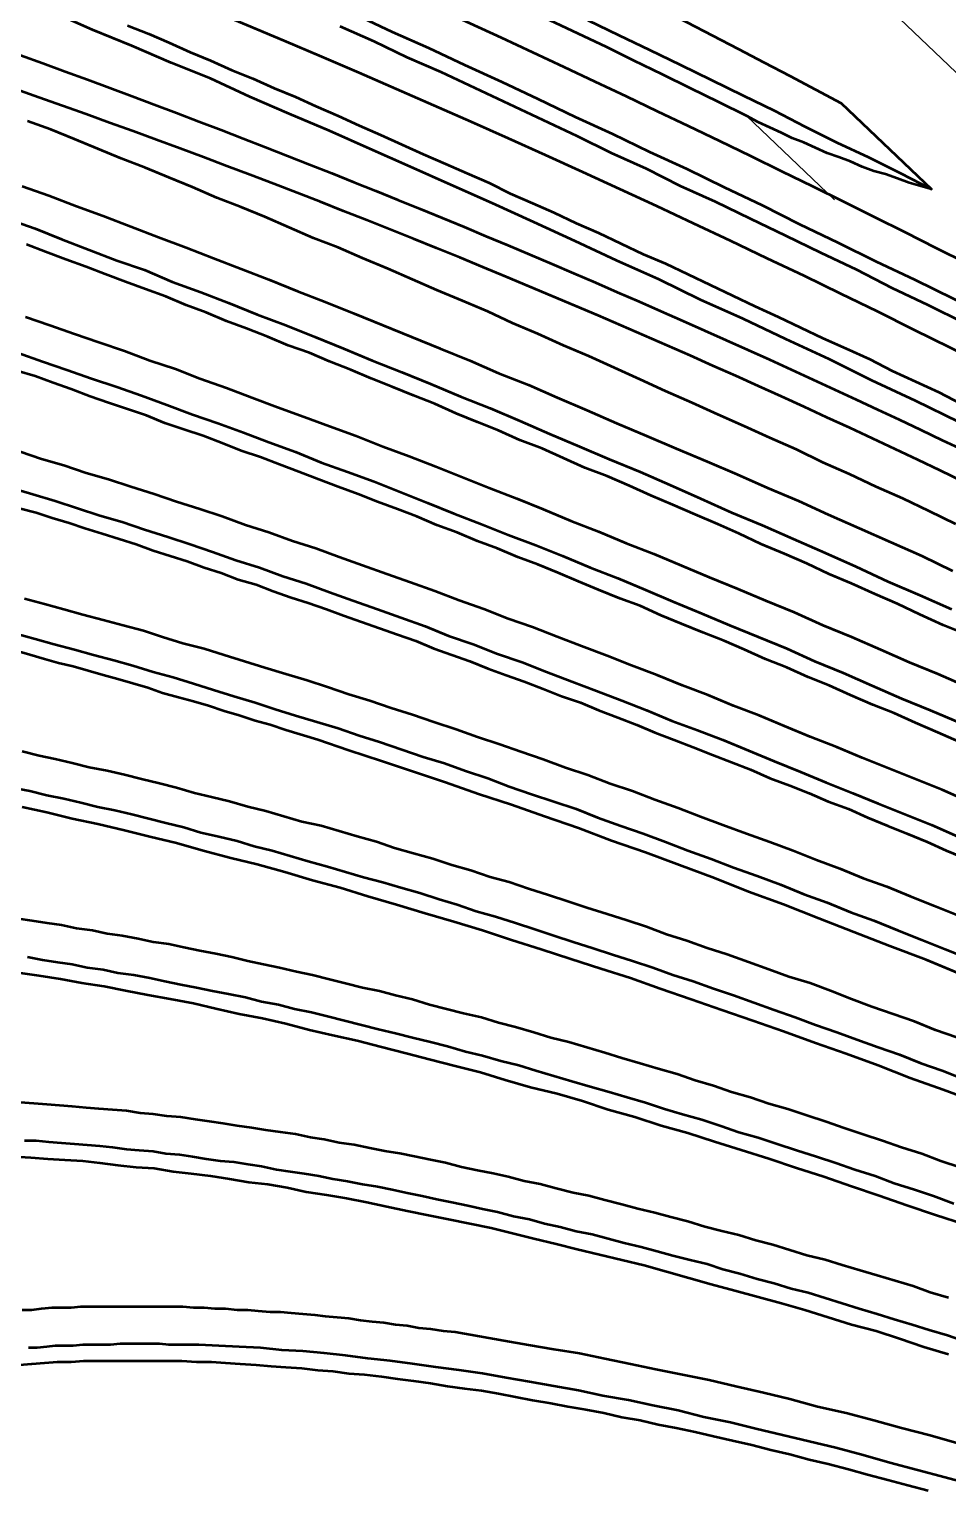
# Model space of a CAD drawing. Header units: inches. Extents: x 15 to 2770, y 903 to 4091.
# Drawn here: x 2483.1 to 2535.7, y 3649.8 to 3733.4 of the extents above; entities that cross this region are included whole.
import ezdxf

# ---------------------------------------------------------------- set-up
doc = ezdxf.new("R2010")
doc.units = ezdxf.units.IN
doc.header["$MEASUREMENT"] = 0

msp = doc.modelspace()

# ---------------------------------------------------------------- linework, layer by layer
at = {"lineweight": 25}
for points in [[(2587.439, 3682.037), (2484.075, 3780.534)], [(2524.167, 3728.396), (2529.217, 3723.589)]]:
    msp.add_lwpolyline(points, dxfattribs=at)
at = {"lineweight": 50}
for points in [[(2431.693, 3770.009, -0.047877), (2529.582, 3729.126), (2534.753, 3724.198), (2534.145, 3724.38), (2533.476, 3724.563), (2532.806, 3724.806), (2532.137, 3725.05), (2531.468, 3725.232), (2530.799, 3725.475), (2530.129, 3725.78), (2529.46, 3726.023), (2528.791, 3726.266), (2528.122, 3726.571), (2527.453, 3726.875), (2526.783, 3727.118), (2526.175, 3727.422), (2525.506, 3727.726), (2524.837, 3728.031), (2524.167, 3728.396), (2522.585, 3729.187), (2520.943, 3729.977), (2519.361, 3730.768), (2517.718, 3731.559), (2516.137, 3732.35), (2514.555, 3733.08), (2512.912, 3733.871)], [(2425.913, 3766.663, -0.036748), (2542.054, 3717.262)], [(2416.301, 3761.127, -0.055863), (2554.465, 3705.46)], [(2404.012, 3754.009, -0.076059), (2566.876, 3693.596)]]:
    msp.add_lwpolyline(points, format="xyb", dxfattribs=at)
for points in [[(2536.335, 3710.874), (2533.841, 3712.091), (2531.346, 3713.247), (2528.913, 3714.464), (2526.418, 3715.62), (2523.985, 3716.776), (2521.551, 3717.871), (2519.179, 3719.027), (2516.745, 3720.122), (2514.372, 3721.217), (2512, 3722.312), (2509.627, 3723.407), (2507.254, 3724.441), (2504.942, 3725.475), (2502.631, 3726.51), (2500.319, 3727.544), (2498.007, 3728.517), (2495.756, 3729.491), (2493.505, 3730.525), (2491.254, 3731.438), (2489.003, 3732.411), (2486.752, 3733.324), (2484.562, 3734.297)], [(2501.84, 3734.175), (2503.908, 3733.202), (2505.977, 3732.289), (2508.045, 3731.316), (2510.174, 3730.342), (2512.243, 3729.369), (2514.372, 3728.335), (2516.502, 3727.361), (2518.631, 3726.327), (2520.76, 3725.354), (2522.89, 3724.319), (2525.08, 3723.285), (2527.209, 3722.19), (2529.399, 3721.156), (2531.59, 3720.061), (2533.78, 3719.027), (2536.031, 3717.931), (2538.221, 3716.836), (2540.472, 3715.741), (2542.723, 3714.585), (2544.974, 3713.49), (2547.225, 3712.334)], [(2515.102, 3733.871), (2516.867, 3733.019), (2518.631, 3732.168), (2520.395, 3731.316), (2522.16, 3730.464), (2523.985, 3729.552), (2525.749, 3728.7), (2527.513, 3727.787), (2529.339, 3726.875), (2531.164, 3726.023), (2532.989, 3725.11), (2534.753, 3724.198)], [(2488.759, 3733.567), (2489.976, 3733.08), (2491.132, 3732.593), (2492.349, 3732.046), (2493.505, 3731.559), (2494.722, 3731.012), (2495.938, 3730.525), (2497.155, 3729.977), (2498.372, 3729.491), (2499.528, 3728.943), (2500.805, 3728.396), (2502.022, 3727.848), (2503.239, 3727.301), (2504.456, 3726.753), (2505.672, 3726.205), (2506.95, 3725.658), (2508.167, 3725.11), (2509.444, 3724.563), (2510.661, 3723.954), (2511.939, 3723.407), (2513.156, 3722.859), (2514.433, 3722.251), (2515.711, 3721.703), (2516.988, 3721.095), (2518.266, 3720.487), (2519.544, 3719.939), (2520.821, 3719.331), (2522.099, 3718.722), (2523.376, 3718.114), (2524.654, 3717.506), (2525.992, 3716.897), (2527.27, 3716.289), (2528.548, 3715.68), (2529.886, 3715.072), (2531.225, 3714.464), (2532.502, 3713.794), (2533.841, 3713.186), (2535.179, 3712.578), (2536.457, 3711.908)], [(2536.639, 3716.532), (2534.571, 3717.566), (2532.502, 3718.54), (2530.494, 3719.574), (2528.426, 3720.548), (2526.418, 3721.521), (2524.411, 3722.494), (2522.403, 3723.468), (2520.395, 3724.38), (2518.448, 3725.354), (2516.441, 3726.266), (2514.494, 3727.24), (2512.547, 3728.152), (2510.6, 3729.065), (2508.654, 3729.977), (2506.707, 3730.89), (2504.76, 3731.742), (2502.874, 3732.654), (2500.927, 3733.506)], [(2536.152, 3705.034), (2534.631, 3705.764), (2533.111, 3706.494), (2531.59, 3707.163), (2530.069, 3707.893), (2528.548, 3708.562), (2527.027, 3709.292), (2525.506, 3709.962), (2524.046, 3710.631), (2522.525, 3711.3), (2521.065, 3711.969), (2519.544, 3712.639), (2518.083, 3713.308), (2516.623, 3713.977), (2515.163, 3714.646), (2513.703, 3715.255), (2512.243, 3715.924), (2510.783, 3716.532), (2509.384, 3717.201), (2507.923, 3717.81), (2506.463, 3718.418), (2505.064, 3719.027), (2503.665, 3719.635), (2502.205, 3720.243), (2500.805, 3720.852), (2499.406, 3721.399), (2498.007, 3722.008), (2496.608, 3722.616), (2495.269, 3723.164), (2493.87, 3723.711), (2492.471, 3724.319), (2491.132, 3724.867), (2489.794, 3725.415), (2488.394, 3725.962), (2487.056, 3726.51), (2485.717, 3727.057), (2484.379, 3727.605), (2483.041, 3728.091)], [(2482.736, 3724.38), (2484.257, 3723.833), (2485.839, 3723.224), (2487.36, 3722.677), (2488.942, 3722.068), (2490.524, 3721.46), (2492.106, 3720.852), (2493.687, 3720.243), (2495.269, 3719.635), (2496.851, 3719.027), (2498.494, 3718.357), (2500.075, 3717.749), (2501.718, 3717.08), (2503.361, 3716.411), (2505.003, 3715.741), (2506.646, 3715.072), (2508.349, 3714.403), (2509.992, 3713.673), (2511.695, 3713.004), (2513.338, 3712.274), (2515.042, 3711.543), (2516.745, 3710.813), (2518.448, 3710.083), (2520.152, 3709.353), (2521.916, 3708.623), (2523.62, 3707.893), (2525.384, 3707.102), (2527.148, 3706.372), (2528.852, 3705.581), (2530.616, 3704.79), (2532.441, 3704), (2534.206, 3703.209), (2535.97, 3702.357)], [(2481.885, 3722.494), (2483.466, 3721.947), (2484.987, 3721.338), (2486.569, 3720.73), (2488.151, 3720.122), (2489.733, 3719.574), (2491.315, 3718.905), (2492.957, 3718.296), (2494.539, 3717.688), (2496.182, 3717.019), (2497.824, 3716.411), (2499.467, 3715.741), (2501.11, 3715.072), (2502.752, 3714.403), (2504.456, 3713.734), (2506.098, 3713.064), (2507.802, 3712.334), (2509.505, 3711.665), (2511.209, 3710.935), (2512.912, 3710.205), (2514.616, 3709.475), (2516.319, 3708.745), (2518.083, 3708.015), (2519.787, 3707.285), (2521.551, 3706.494), (2523.316, 3705.703), (2525.08, 3704.973), (2526.844, 3704.182), (2528.669, 3703.391), (2530.434, 3702.6), (2532.259, 3701.748), (2534.084, 3700.958), (2535.909, 3700.167)], [(2536.761, 3698.707), (2535.422, 3699.254), (2534.084, 3699.862), (2532.806, 3700.471), (2531.529, 3701.018), (2530.19, 3701.627), (2528.913, 3702.174), (2527.635, 3702.783), (2526.357, 3703.33), (2525.019, 3703.878), (2523.741, 3704.486), (2522.525, 3705.034), (2521.247, 3705.581), (2519.969, 3706.129), (2518.692, 3706.676), (2517.475, 3707.224), (2516.197, 3707.771), (2514.92, 3708.258), (2513.703, 3708.806), (2512.486, 3709.353), (2511.209, 3709.84), (2509.992, 3710.388), (2508.775, 3710.874), (2507.558, 3711.361), (2506.342, 3711.908), (2505.125, 3712.395), (2503.908, 3712.882), (2502.691, 3713.369), (2501.535, 3713.855), (2500.319, 3714.342), (2499.163, 3714.829), (2497.946, 3715.255), (2496.79, 3715.741), (2495.573, 3716.228), (2494.417, 3716.654), (2493.261, 3717.141), (2492.106, 3717.566), (2490.95, 3718.053), (2489.794, 3718.479), (2488.638, 3718.905), (2487.482, 3719.331), (2486.387, 3719.757), (2485.231, 3720.182), (2484.075, 3720.608), (2482.98, 3721.034)], [(2482.919, 3716.897), (2484.318, 3716.411), (2485.717, 3715.924), (2487.117, 3715.437), (2488.577, 3714.95), (2490.037, 3714.403), (2491.497, 3713.916), (2492.896, 3713.369), (2494.417, 3712.821), (2495.877, 3712.274), (2497.338, 3711.726), (2498.859, 3711.178), (2500.319, 3710.631), (2501.84, 3710.083), (2503.361, 3709.475), (2504.882, 3708.927), (2506.403, 3708.319), (2507.923, 3707.711), (2509.444, 3707.102), (2511.026, 3706.494), (2512.547, 3705.885), (2514.129, 3705.216), (2515.711, 3704.608), (2517.293, 3703.939), (2518.874, 3703.33), (2520.456, 3702.661), (2522.038, 3701.992), (2523.681, 3701.323), (2525.262, 3700.653), (2526.905, 3699.984), (2528.548, 3699.254), (2530.19, 3698.585), (2531.833, 3697.855), (2533.476, 3697.125), (2535.118, 3696.456), (2536.822, 3695.725)], [(2482.493, 3714.829), (2483.892, 3714.342), (2485.292, 3713.855), (2486.691, 3713.369), (2488.151, 3712.882), (2489.55, 3712.395), (2491.01, 3711.848), (2492.471, 3711.3), (2493.931, 3710.813), (2495.391, 3710.266), (2496.851, 3709.718), (2498.372, 3709.171), (2499.832, 3708.562), (2501.353, 3708.015), (2502.874, 3707.467), (2504.395, 3706.859), (2505.916, 3706.251), (2507.437, 3705.642), (2509.019, 3705.034), (2510.54, 3704.425), (2512.121, 3703.817), (2513.642, 3703.209), (2515.224, 3702.539), (2516.806, 3701.931), (2518.388, 3701.262), (2519.969, 3700.593), (2521.612, 3699.923), (2523.194, 3699.254), (2524.837, 3698.585), (2526.479, 3697.916), (2528.061, 3697.186), (2529.704, 3696.516), (2531.346, 3695.786), (2533.05, 3695.056), (2534.692, 3694.387), (2536.396, 3693.657)], [(2536.335, 3692.562), (2535.118, 3693.109), (2533.841, 3693.657), (2532.624, 3694.205), (2531.407, 3694.691), (2530.129, 3695.239), (2528.913, 3695.786), (2527.696, 3696.273), (2526.479, 3696.821), (2525.262, 3697.307), (2524.046, 3697.855), (2522.89, 3698.342), (2521.673, 3698.828), (2520.456, 3699.315), (2519.3, 3699.802), (2518.083, 3700.349), (2516.928, 3700.775), (2515.711, 3701.262), (2514.555, 3701.748), (2513.399, 3702.235), (2512.243, 3702.722), (2511.087, 3703.148), (2509.931, 3703.634), (2508.775, 3704.06), (2507.619, 3704.547), (2506.463, 3704.973), (2505.307, 3705.46), (2504.212, 3705.885), (2503.056, 3706.311), (2501.961, 3706.737), (2500.805, 3707.163), (2499.71, 3707.589), (2498.554, 3708.015), (2497.459, 3708.441), (2496.364, 3708.867), (2495.269, 3709.232), (2494.174, 3709.657), (2493.079, 3710.083), (2491.984, 3710.448), (2490.889, 3710.813), (2489.854, 3711.239), (2488.759, 3711.604), (2487.664, 3711.969), (2486.63, 3712.334), (2485.535, 3712.76), (2484.501, 3713.125), (2483.466, 3713.49), (2482.432, 3713.794)], [(2536.882, 3689.155), (2535.362, 3689.824), (2533.841, 3690.433), (2532.32, 3691.041), (2530.799, 3691.649), (2529.339, 3692.258), (2527.818, 3692.866), (2526.357, 3693.474), (2524.897, 3694.083), (2523.437, 3694.63), (2521.977, 3695.239), (2520.517, 3695.786), (2519.057, 3696.395), (2517.597, 3696.942), (2516.197, 3697.49), (2514.737, 3698.037), (2513.338, 3698.585), (2511.939, 3699.132), (2510.54, 3699.619), (2509.14, 3700.167), (2507.741, 3700.653), (2506.342, 3701.201), (2504.942, 3701.688), (2503.604, 3702.174), (2502.205, 3702.661), (2500.866, 3703.148), (2499.528, 3703.634), (2498.189, 3704.06), (2496.851, 3704.547), (2495.512, 3704.973), (2494.174, 3705.46), (2492.896, 3705.885), (2491.558, 3706.311), (2490.28, 3706.737), (2488.942, 3707.163), (2487.664, 3707.589), (2486.387, 3707.954), (2485.109, 3708.38), (2483.831, 3708.745), (2482.615, 3709.171)], [(2482.128, 3707.102), (2483.345, 3706.737), (2484.622, 3706.372), (2485.9, 3705.946), (2487.178, 3705.52), (2488.455, 3705.155), (2489.733, 3704.73), (2491.071, 3704.304), (2492.349, 3703.878), (2493.626, 3703.452), (2494.965, 3702.965), (2496.303, 3702.539), (2497.642, 3702.053), (2498.98, 3701.627), (2500.319, 3701.14), (2501.657, 3700.653), (2503.056, 3700.167), (2504.395, 3699.68), (2505.794, 3699.193), (2507.133, 3698.646), (2508.532, 3698.159), (2509.931, 3697.611), (2511.33, 3697.125), (2512.73, 3696.577), (2514.19, 3696.03), (2515.589, 3695.482), (2517.049, 3694.935), (2518.448, 3694.387), (2519.909, 3693.779), (2521.369, 3693.231), (2522.829, 3692.684), (2524.289, 3692.075), (2525.749, 3691.467), (2527.27, 3690.858), (2528.73, 3690.25), (2530.251, 3689.642), (2531.711, 3689.033), (2533.232, 3688.425), (2534.753, 3687.817), (2536.274, 3687.147)], [(2482.554, 3705.946), (2483.527, 3705.703), (2484.44, 3705.399), (2485.413, 3705.095), (2486.326, 3704.79), (2487.299, 3704.486), (2488.273, 3704.182), (2489.246, 3703.878), (2490.22, 3703.513), (2491.193, 3703.209), (2492.166, 3702.904), (2493.14, 3702.539), (2494.113, 3702.235), (2495.087, 3701.87), (2496.121, 3701.566), (2497.094, 3701.201), (2498.128, 3700.836), (2499.102, 3700.532), (2500.136, 3700.167), (2501.11, 3699.802), (2502.144, 3699.437), (2503.178, 3699.072), (2504.212, 3698.707), (2505.247, 3698.342), (2506.281, 3697.916), (2507.315, 3697.551), (2508.349, 3697.186), (2509.384, 3696.76), (2510.418, 3696.395), (2511.452, 3696.03), (2512.547, 3695.604), (2513.581, 3695.178), (2514.677, 3694.813), (2515.711, 3694.387), (2516.806, 3693.961), (2517.901, 3693.535), (2518.935, 3693.109), (2520.03, 3692.684), (2521.125, 3692.258), (2522.22, 3691.832), (2523.316, 3691.406), (2524.411, 3690.98), (2525.506, 3690.493), (2526.662, 3690.068), (2527.757, 3689.642), (2528.852, 3689.155), (2530.008, 3688.729), (2531.103, 3688.242), (2532.259, 3687.756), (2533.354, 3687.33), (2534.51, 3686.843), (2535.605, 3686.356), (2536.761, 3685.87)], [(2482.858, 3700.775), (2484.014, 3700.471), (2485.109, 3700.167), (2486.204, 3699.862), (2487.36, 3699.558), (2488.516, 3699.254), (2489.672, 3698.95), (2490.767, 3698.585), (2491.923, 3698.22), (2493.14, 3697.916), (2494.296, 3697.551), (2495.452, 3697.186), (2496.608, 3696.821), (2497.824, 3696.456), (2499.041, 3696.091), (2500.197, 3695.725), (2501.414, 3695.3), (2502.631, 3694.935), (2503.847, 3694.509), (2505.064, 3694.144), (2506.281, 3693.718), (2507.558, 3693.292), (2508.775, 3692.866), (2510.053, 3692.44), (2511.27, 3692.014), (2512.547, 3691.588), (2513.825, 3691.102), (2515.102, 3690.676), (2516.38, 3690.189), (2517.658, 3689.763), (2518.935, 3689.277), (2520.274, 3688.79), (2521.551, 3688.303), (2522.829, 3687.817), (2524.167, 3687.33), (2525.506, 3686.843), (2526.844, 3686.356), (2528.183, 3685.809), (2529.521, 3685.322), (2530.859, 3684.775), (2532.198, 3684.288), (2533.536, 3683.74), (2534.936, 3683.193), (2536.274, 3682.645)], [(2482.371, 3698.767), (2483.466, 3698.463), (2484.562, 3698.159), (2485.717, 3697.855), (2486.813, 3697.551), (2487.968, 3697.246), (2489.064, 3696.942), (2490.22, 3696.577), (2491.375, 3696.273), (2492.531, 3695.908), (2493.687, 3695.543), (2494.843, 3695.178), (2496.06, 3694.813), (2497.216, 3694.448), (2498.372, 3694.083), (2499.589, 3693.718), (2500.805, 3693.353), (2502.022, 3692.927), (2503.178, 3692.562), (2504.456, 3692.136), (2505.672, 3691.71), (2506.889, 3691.345), (2508.106, 3690.919), (2509.384, 3690.493), (2510.6, 3690.007), (2511.878, 3689.581), (2513.156, 3689.155), (2514.433, 3688.729), (2515.65, 3688.242), (2516.988, 3687.756), (2518.266, 3687.33), (2519.544, 3686.843), (2520.821, 3686.356), (2522.16, 3685.87), (2523.437, 3685.383), (2524.776, 3684.896), (2526.114, 3684.41), (2527.453, 3683.862), (2528.791, 3683.375), (2530.129, 3682.828), (2531.468, 3682.341), (2532.806, 3681.794), (2534.206, 3681.246), (2535.544, 3680.698), (2536.943, 3680.151)], [(2536.517, 3679.238), (2534.449, 3680.09), (2532.38, 3680.881), (2530.312, 3681.672), (2528.304, 3682.463), (2526.297, 3683.254), (2524.289, 3683.984), (2522.342, 3684.775), (2520.334, 3685.505), (2518.388, 3686.235), (2516.441, 3686.904), (2514.555, 3687.634), (2512.608, 3688.303), (2510.722, 3688.972), (2508.836, 3689.581), (2506.95, 3690.25), (2505.125, 3690.858), (2503.3, 3691.467), (2501.414, 3692.075), (2499.649, 3692.684), (2497.824, 3693.231), (2496.912, 3693.535), (2496.06, 3693.779), (2495.147, 3694.083), (2494.296, 3694.326), (2493.383, 3694.63), (2492.531, 3694.874), (2491.68, 3695.117), (2490.767, 3695.36), (2489.915, 3695.665), (2489.064, 3695.908), (2488.212, 3696.151), (2487.36, 3696.395), (2486.508, 3696.638), (2485.657, 3696.881), (2484.805, 3697.064), (2484.014, 3697.307), (2483.162, 3697.551), (2482.311, 3697.794)], [(2536.213, 3675.649), (2534.996, 3676.075), (2533.78, 3676.561), (2532.563, 3676.987), (2531.346, 3677.413), (2530.19, 3677.839), (2528.974, 3678.326), (2527.818, 3678.752), (2526.601, 3679.117), (2525.445, 3679.543), (2524.289, 3679.968), (2523.072, 3680.394), (2521.916, 3680.759), (2520.76, 3681.185), (2519.604, 3681.55), (2518.448, 3681.976), (2517.353, 3682.341), (2516.197, 3682.706), (2515.042, 3683.071), (2513.946, 3683.436), (2512.851, 3683.801), (2511.695, 3684.166), (2510.6, 3684.531), (2509.505, 3684.835), (2508.41, 3685.2), (2507.315, 3685.505), (2506.22, 3685.87), (2505.125, 3686.174), (2504.03, 3686.478), (2502.996, 3686.843), (2501.9, 3687.147), (2500.866, 3687.451), (2499.832, 3687.756), (2498.737, 3687.999), (2497.703, 3688.303), (2496.668, 3688.607), (2495.634, 3688.851), (2494.6, 3689.155), (2493.566, 3689.398), (2492.592, 3689.642), (2491.558, 3689.946), (2490.585, 3690.189), (2489.55, 3690.433), (2488.577, 3690.676), (2487.603, 3690.919), (2486.569, 3691.102), (2485.596, 3691.345), (2484.622, 3691.588), (2483.71, 3691.771), (2482.736, 3692.014)], [(2482.25, 3689.946), (2483.162, 3689.763), (2484.136, 3689.52), (2485.109, 3689.337), (2486.083, 3689.094), (2487.056, 3688.851), (2488.029, 3688.668), (2489.003, 3688.425), (2489.976, 3688.182), (2490.95, 3687.938), (2491.984, 3687.695), (2492.957, 3687.391), (2493.991, 3687.147), (2495.026, 3686.904), (2495.999, 3686.6), (2497.033, 3686.356), (2498.068, 3686.052), (2499.102, 3685.748), (2500.197, 3685.444), (2501.231, 3685.14), (2502.265, 3684.835), (2503.361, 3684.531), (2504.395, 3684.227), (2505.49, 3683.923), (2506.585, 3683.558), (2507.619, 3683.254), (2508.714, 3682.889), (2509.809, 3682.584), (2510.965, 3682.219), (2512.06, 3681.854), (2513.156, 3681.489), (2514.251, 3681.124), (2515.407, 3680.759), (2516.502, 3680.394), (2517.658, 3680.029), (2518.814, 3679.664), (2519.969, 3679.238), (2521.125, 3678.873), (2522.281, 3678.447), (2523.437, 3678.082), (2524.593, 3677.657), (2525.749, 3677.231), (2526.966, 3676.805), (2528.122, 3676.379), (2529.339, 3675.953), (2530.494, 3675.527), (2531.711, 3675.101), (2532.928, 3674.675), (2534.145, 3674.189), (2535.362, 3673.763), (2536.578, 3673.276)], [(2482.736, 3688.851), (2484.136, 3688.547), (2485.596, 3688.182), (2487.056, 3687.877), (2488.577, 3687.512), (2490.037, 3687.147), (2491.558, 3686.782), (2493.079, 3686.356), (2494.661, 3685.931), (2496.182, 3685.565), (2497.763, 3685.14), (2499.345, 3684.653), (2500.927, 3684.227), (2502.509, 3683.74), (2504.151, 3683.254), (2505.794, 3682.767), (2507.437, 3682.28), (2509.079, 3681.794), (2510.722, 3681.246), (2512.425, 3680.698), (2514.129, 3680.151), (2515.832, 3679.603), (2517.536, 3679.056), (2519.239, 3678.447), (2521.004, 3677.839), (2522.768, 3677.231), (2524.532, 3676.622), (2526.297, 3676.014), (2528.122, 3675.345), (2529.886, 3674.736), (2531.711, 3674.067), (2533.536, 3673.337), (2535.422, 3672.668), (2537.248, 3671.999)], [(2482.493, 3682.463), (2483.284, 3682.341), (2484.136, 3682.219), (2484.987, 3682.098), (2485.839, 3681.915), (2486.752, 3681.794), (2487.603, 3681.611), (2488.455, 3681.489), (2489.368, 3681.307), (2490.22, 3681.124), (2491.132, 3681.003), (2491.984, 3680.82), (2492.896, 3680.638), (2493.809, 3680.455), (2494.722, 3680.273), (2495.634, 3680.029), (2496.547, 3679.847), (2497.459, 3679.664), (2498.433, 3679.421), (2499.345, 3679.238), (2500.319, 3678.995), (2501.231, 3678.752), (2502.205, 3678.508), (2503.178, 3678.326), (2504.091, 3678.082), (2505.064, 3677.839), (2506.037, 3677.535), (2507.011, 3677.291), (2507.984, 3677.048), (2509.019, 3676.805), (2509.992, 3676.501), (2510.965, 3676.257), (2512, 3675.953), (2512.973, 3675.649), (2514.007, 3675.406), (2515.042, 3675.101), (2516.076, 3674.797), (2517.049, 3674.493), (2518.083, 3674.189), (2519.118, 3673.885), (2520.213, 3673.58), (2521.247, 3673.215), (2522.281, 3672.911), (2523.316, 3672.546), (2524.411, 3672.242), (2525.445, 3671.877), (2526.54, 3671.573), (2527.635, 3671.208), (2528.73, 3670.843), (2529.764, 3670.478), (2530.859, 3670.113), (2531.955, 3669.748), (2533.05, 3669.383), (2534.206, 3669.017), (2535.301, 3668.592), (2536.396, 3668.227)], [(2483.041, 3680.273), (2483.892, 3680.09), (2484.744, 3679.968), (2485.596, 3679.847), (2486.448, 3679.664), (2487.36, 3679.543), (2488.212, 3679.36), (2489.124, 3679.238), (2490.037, 3679.056), (2490.889, 3678.873), (2491.801, 3678.691), (2492.714, 3678.508), (2493.626, 3678.326), (2494.539, 3678.143), (2495.512, 3677.961), (2496.425, 3677.717), (2497.398, 3677.535), (2498.311, 3677.291), (2499.284, 3677.109), (2500.197, 3676.866), (2501.17, 3676.622), (2502.144, 3676.379), (2503.117, 3676.136), (2504.091, 3675.892), (2505.064, 3675.649), (2506.098, 3675.406), (2507.072, 3675.162), (2508.106, 3674.858), (2509.079, 3674.615), (2510.114, 3674.31), (2511.148, 3674.067), (2512.121, 3673.763), (2513.156, 3673.459), (2514.19, 3673.154), (2515.224, 3672.85), (2516.319, 3672.546), (2517.353, 3672.242), (2518.388, 3671.938), (2519.483, 3671.573), (2520.517, 3671.268), (2521.612, 3670.964), (2522.707, 3670.599), (2523.741, 3670.234), (2524.837, 3669.93), (2525.932, 3669.565), (2527.027, 3669.2), (2528.183, 3668.835), (2529.278, 3668.47), (2530.373, 3668.105), (2531.529, 3667.74), (2532.624, 3667.314), (2533.78, 3666.949), (2534.875, 3666.584), (2536.031, 3666.158)], [(2536.639, 3664.941), (2534.996, 3665.489), (2533.354, 3666.036), (2531.772, 3666.584), (2530.19, 3667.131), (2528.608, 3667.679), (2527.027, 3668.166), (2525.445, 3668.713), (2523.863, 3669.2), (2522.342, 3669.687), (2520.821, 3670.173), (2519.3, 3670.599), (2517.779, 3671.086), (2516.258, 3671.512), (2514.798, 3671.999), (2513.338, 3672.424), (2511.817, 3672.789), (2510.357, 3673.215), (2508.958, 3673.641), (2507.498, 3674.006), (2506.098, 3674.371), (2504.699, 3674.736), (2503.3, 3675.101), (2501.9, 3675.466), (2500.501, 3675.771), (2499.163, 3676.075), (2497.824, 3676.44), (2496.486, 3676.744), (2495.147, 3676.987), (2493.809, 3677.291), (2492.531, 3677.596), (2491.193, 3677.839), (2489.915, 3678.082), (2488.638, 3678.326), (2487.421, 3678.569), (2486.143, 3678.752), (2484.927, 3678.995), (2483.71, 3679.177), (2482.493, 3679.36)], [(2535.727, 3660.743), (2534.692, 3661.048), (2533.719, 3661.413), (2532.685, 3661.717), (2531.65, 3662.021), (2530.677, 3662.325), (2529.643, 3662.629), (2528.669, 3662.934), (2527.635, 3663.177), (2526.662, 3663.481), (2525.688, 3663.785), (2524.715, 3664.029), (2523.741, 3664.333), (2522.768, 3664.576), (2521.795, 3664.82), (2520.821, 3665.124), (2519.848, 3665.367), (2518.935, 3665.611), (2517.962, 3665.854), (2517.049, 3666.097), (2516.076, 3666.341), (2515.163, 3666.584), (2514.251, 3666.766), (2513.277, 3667.01), (2512.365, 3667.253), (2511.452, 3667.436), (2510.54, 3667.679), (2509.688, 3667.862), (2508.775, 3668.044), (2507.863, 3668.227), (2506.95, 3668.47), (2506.098, 3668.652), (2505.186, 3668.835), (2504.334, 3669.017), (2503.482, 3669.139), (2502.631, 3669.322), (2501.718, 3669.504), (2500.866, 3669.626), (2500.014, 3669.808), (2499.224, 3669.93), (2498.372, 3670.113), (2497.52, 3670.234), (2496.668, 3670.356), (2495.877, 3670.478), (2495.026, 3670.599), (2494.235, 3670.721), (2493.444, 3670.843), (2492.653, 3670.964), (2491.801, 3671.086), (2491.01, 3671.147), (2490.22, 3671.268), (2489.489, 3671.329), (2488.699, 3671.451), (2487.908, 3671.512), (2487.117, 3671.573), (2486.387, 3671.634), (2485.596, 3671.694), (2484.866, 3671.755), (2484.136, 3671.816), (2483.406, 3671.877), (2482.615, 3671.938)], [(2482.858, 3669.748), (2483.527, 3669.748), (2484.257, 3669.687), (2484.987, 3669.626), (2485.717, 3669.565), (2486.448, 3669.504), (2487.178, 3669.443), (2487.908, 3669.383), (2488.699, 3669.261), (2489.429, 3669.2), (2490.22, 3669.139), (2490.95, 3669.017), (2491.74, 3668.957), (2492.471, 3668.835), (2493.261, 3668.713), (2494.052, 3668.592), (2494.843, 3668.531), (2495.634, 3668.409), (2496.425, 3668.287), (2497.277, 3668.105), (2498.068, 3667.983), (2498.859, 3667.862), (2499.71, 3667.74), (2500.501, 3667.557), (2501.353, 3667.436), (2502.205, 3667.253), (2503.056, 3667.131), (2503.908, 3666.949), (2504.76, 3666.766), (2505.612, 3666.584), (2506.463, 3666.401), (2507.315, 3666.219), (2508.228, 3666.036), (2509.079, 3665.854), (2509.931, 3665.671), (2510.844, 3665.428), (2511.756, 3665.246), (2512.608, 3665.002), (2513.521, 3664.82), (2514.433, 3664.576), (2515.346, 3664.394), (2516.258, 3664.15), (2517.171, 3663.907), (2518.144, 3663.664), (2519.057, 3663.42), (2519.969, 3663.177), (2520.943, 3662.934), (2521.916, 3662.69), (2522.829, 3662.386), (2523.802, 3662.143), (2524.776, 3661.839), (2525.749, 3661.595), (2526.722, 3661.291), (2527.696, 3661.048), (2528.669, 3660.743), (2529.643, 3660.439), (2530.616, 3660.135), (2531.65, 3659.831), (2532.624, 3659.527), (2533.658, 3659.223), (2534.631, 3658.918), (2535.666, 3658.614), (2536.7, 3658.249)], [(2482.25, 3668.835), (2483.223, 3668.774), (2484.197, 3668.713), (2485.17, 3668.652), (2486.204, 3668.592), (2487.178, 3668.47), (2488.212, 3668.348), (2489.246, 3668.227), (2490.28, 3668.166), (2491.375, 3667.983), (2492.41, 3667.862), (2493.505, 3667.74), (2494.6, 3667.557), (2495.695, 3667.375), (2496.79, 3667.253), (2497.885, 3667.071), (2498.98, 3666.827), (2500.136, 3666.645), (2501.292, 3666.462), (2502.448, 3666.219), (2503.604, 3665.976), (2504.76, 3665.732), (2505.977, 3665.489), (2507.133, 3665.246), (2508.349, 3665.002), (2509.566, 3664.759), (2510.783, 3664.455), (2512, 3664.15), (2513.277, 3663.846), (2514.494, 3663.542), (2515.772, 3663.238), (2517.049, 3662.934), (2518.327, 3662.629), (2519.604, 3662.264), (2520.882, 3661.899), (2522.16, 3661.534), (2523.498, 3661.169), (2524.837, 3660.804), (2526.175, 3660.439), (2527.513, 3660.074), (2528.852, 3659.648), (2530.19, 3659.223), (2531.59, 3658.857), (2532.928, 3658.432), (2534.327, 3657.945), (2535.727, 3657.519)], [(2482.736, 3660.074), (2483.284, 3660.074), (2483.831, 3660.135), (2484.44, 3660.196), (2484.987, 3660.196), (2485.535, 3660.196), (2486.083, 3660.257), (2486.63, 3660.257), (2487.238, 3660.257), (2487.786, 3660.257), (2488.394, 3660.257), (2488.942, 3660.257), (2489.55, 3660.257), (2490.159, 3660.257), (2490.767, 3660.257), (2491.315, 3660.257), (2491.923, 3660.257), (2492.531, 3660.196), (2493.14, 3660.196), (2493.748, 3660.135), (2494.357, 3660.135), (2495.026, 3660.074), (2495.634, 3660.074), (2496.243, 3660.013), (2496.912, 3659.953), (2497.52, 3659.953), (2498.128, 3659.892), (2498.798, 3659.831), (2499.467, 3659.77), (2500.075, 3659.709), (2500.745, 3659.648), (2501.414, 3659.588), (2502.083, 3659.466), (2502.752, 3659.405), (2503.421, 3659.344), (2504.091, 3659.223), (2504.76, 3659.162), (2505.429, 3659.04), (2506.098, 3658.979), (2506.828, 3658.857), (2507.498, 3658.797), (2508.897, 3658.553), (2510.296, 3658.31), (2511.695, 3658.067), (2513.156, 3657.823), (2514.616, 3657.58), (2516.076, 3657.276), (2517.536, 3656.972), (2518.996, 3656.667), (2520.517, 3656.363), (2522.038, 3656.059), (2523.559, 3655.694), (2525.141, 3655.329), (2526.662, 3654.964), (2528.243, 3654.538), (2529.886, 3654.173), (2531.468, 3653.747), (2533.05, 3653.321), (2534.692, 3652.895), (2536.335, 3652.409)], [(2537.187, 3650.036), (2535.544, 3650.462), (2533.962, 3650.888), (2532.38, 3651.314), (2530.859, 3651.739), (2529.278, 3652.165), (2527.757, 3652.53), (2526.236, 3652.895), (2524.715, 3653.26), (2523.255, 3653.625), (2521.734, 3653.93), (2520.274, 3654.295), (2518.814, 3654.599), (2517.414, 3654.903), (2515.954, 3655.146), (2514.555, 3655.451), (2513.156, 3655.694), (2511.756, 3655.937), (2510.418, 3656.181), (2509.079, 3656.424), (2507.741, 3656.606), (2506.403, 3656.789), (2505.064, 3656.972), (2503.786, 3657.154), (2502.509, 3657.276), (2501.231, 3657.458), (2500.014, 3657.58), (2498.798, 3657.702), (2497.581, 3657.762), (2496.364, 3657.884), (2495.147, 3657.945), (2493.991, 3658.006), (2492.836, 3658.067), (2492.227, 3658.067), (2491.68, 3658.067), (2491.132, 3658.067), (2490.585, 3658.127), (2489.976, 3658.127), (2489.429, 3658.127), (2488.881, 3658.127), (2488.334, 3658.127), (2487.786, 3658.067), (2487.238, 3658.067), (2486.752, 3658.067), (2486.204, 3658.067), (2485.657, 3658.006), (2485.17, 3658.006), (2484.622, 3658.006), (2484.136, 3657.945), (2483.588, 3657.884), (2483.101, 3657.884)], [(2482.554, 3656.911), (2483.284, 3656.972), (2484.014, 3657.032), (2484.744, 3657.093), (2485.535, 3657.093), (2486.265, 3657.154), (2487.056, 3657.154), (2487.847, 3657.154), (2488.638, 3657.154), (2489.429, 3657.154), (2490.22, 3657.154), (2491.071, 3657.154), (2491.862, 3657.154), (2492.714, 3657.093), (2493.566, 3657.093), (2494.357, 3657.032), (2495.208, 3656.972), (2496.121, 3656.911), (2496.973, 3656.85), (2497.824, 3656.789), (2498.737, 3656.728), (2499.649, 3656.606), (2500.501, 3656.546), (2501.414, 3656.424), (2502.326, 3656.363), (2503.3, 3656.241), (2504.212, 3656.12), (2505.125, 3655.998), (2506.098, 3655.876), (2507.072, 3655.694), (2508.045, 3655.572), (2509.019, 3655.451), (2509.992, 3655.268), (2510.965, 3655.086), (2511.939, 3654.903), (2512.973, 3654.72), (2513.946, 3654.538), (2514.981, 3654.355), (2516.015, 3654.173), (2517.049, 3653.93), (2518.083, 3653.747), (2519.118, 3653.504), (2520.152, 3653.321), (2521.247, 3653.078), (2522.281, 3652.834), (2523.376, 3652.591), (2524.471, 3652.348), (2525.567, 3652.044), (2526.662, 3651.8), (2527.757, 3651.496), (2528.852, 3651.253), (2530.008, 3650.949), (2531.103, 3650.644), (2532.259, 3650.34), (2533.415, 3650.036), (2534.571, 3649.732)]]:
    msp.add_lwpolyline(points, dxfattribs=at)
msp.add_arc((2309.833, 3236.631), 522.584, 59.88325, 79.99715, dxfattribs=at)

doc.saveas('drawing.dxf')
